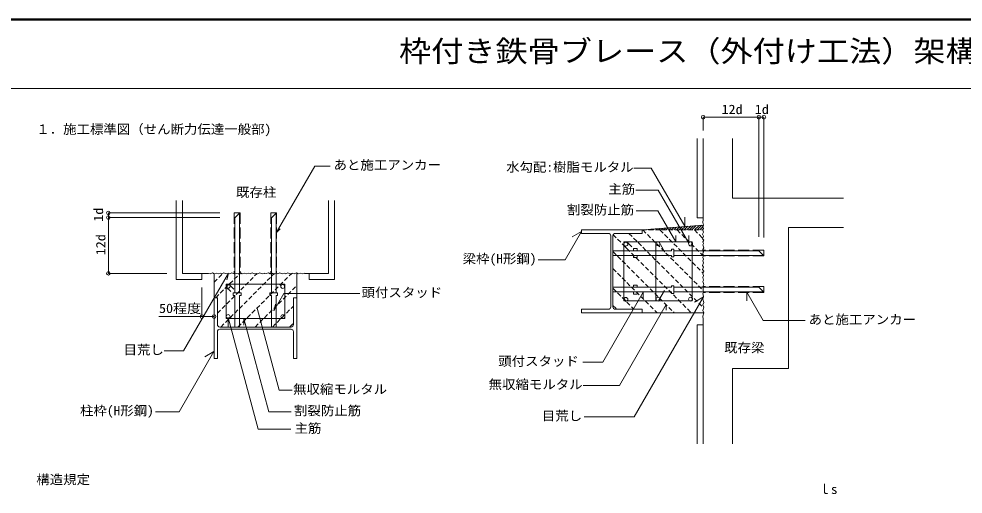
# Model space of a CAD drawing. Units: millimetres, scale not verified. Extents: x -4005 to 4005, y -2770 to 2770.
# Drawn here: x -1622 to 962, y 1468 to 2770 of the extents above; entities that cross this region are included whole.
import ezdxf
from ezdxf.enums import TextEntityAlignment as Align

# ---------------------------------------------------------------- set-up
doc = ezdxf.new("R2010")
doc.units = ezdxf.units.MM
doc.header["$LTSCALE"] = 10
doc.linetypes.add('DASHED1', pattern=[1.8, 1.2, -0.6])
doc.linetypes.add('DASHED3', pattern=[4, 3, -1])
for name, color, linetype, lineweight in [('1-0_枠', 4, 'Continuous', 9), ('1-1_寸法', 7, 'Continuous', 13), ('1-2_躯体', 7, 'Continuous', 13), ('F-1_Layer241', 2, 'Continuous', 18), ('F-9_Layer249', 5, 'Continuous', 25)]:
    doc.layers.add(name, color=color, linetype=linetype, lineweight=lineweight)
doc.styles.add('ＭＳ ゴシック', font='')
doc.styles.get('ＭＳ ゴシック').set_extended_font_data('MS Gothic')

msp = doc.modelspace()

# ---------------------------------------------------------------- linework, layer by layer
at = {"layer": '1-0_枠'}
for p, q in [((250.76, 2464.35), (250.76, 2500.54)), ((403.14, 2172.69), (403.14, 2500.54)), ((416.87, 2170.56), (416.87, 2500.54)), ((234.09, 2442.54), (234.09, 2224.93)), ((108.23, 2360.91), (61.33, 2360.91)), ((200.2, 2201.61), (108.23, 2360.91)), ((127.56, 2300.58), (66.14, 2300.58)), ((211.37, 2155.41), (127.56, 2300.58)), ((250.76, 2278.26), (250.76, 2218.67)), ((-1072.57, 2238.38), (-1377.34, 2238.38)), ((-1072.57, 2225.71), (-1377.34, 2225.71)), ((-1031.02, 2224.65), (-1031.02, 2072.76)), ((-931.02, 2224.65), (-931.02, 2072.76)), ((126.86, 2243.77), (67.81, 2243.77)), ((175.84, 2158.93), (126.86, 2243.77)), ((200.2, 2201.61), (200.2, 2227)), ((234.09, 2224.93), (250.76, 2224.93)), ((-82.54, 2186.93), (-127.05, 2109.84)), ((175.84, 2158.93), (175.84, 2176.54)), ((211.37, 2155.41), (211.37, 2176.37)), ((251.26, 2134.6), (170.45, 2134.6)), ((251.26, 2121.93), (170.45, 2121.93)), ((403.14, 2134.6), (251.26, 2134.6)), ((-127.05, 2109.84), (-200.99, 2109.84)), ((-1216.99, 2072.65), (-1377.34, 2072.65)), ((-1174.67, 2072.65), (-1103.61, 2072.65)), ((-1031.02, 2072.76), (-1031.02, 2019.55)), ((-1018.35, 2072.76), (-1018.35, 2020.26)), ((-931.02, 2072.76), (-931.02, 2019.55)), ((-918.35, 2072.76), (-918.35, 2020.26)), ((-840.6, 2072.65), (-774.71, 2072.65)), ((-1121.34, 2033.98), (-1121.34, 1954.34)), ((86.69, 2020.72), (86.69, 2003.41)), ((251.26, 2034.62), (170.45, 2034.62)), ((251.26, 2021.96), (170.45, 2021.96)), ((403.14, 2034.62), (251.26, 2034.62)), ((370.67, 2020.72), (370.67, 1997.49)), ((251.48, 2008.18), (61.61, 1679.31)), ((149.86, 1987.74), (149.86, 1972.04)), ((-1239.2, 1954.34), (-1088.01, 1954.34)), ((250.76, 1948.37), (250.76, 1878.3)), ((234.09, 1931.63), (234.09, 1605.59)), ((234.09, 1931.63), (250.76, 1931.63)), ((61.61, 1679.31), (-74.51, 1679.31)), ((-967.49, 1645.36), (-877.43, 1645.36))]:
    msp.add_line(p, q, dxfattribs=at)
at = {"layer": '1-0_枠', "linetype": 'DASHED3'}
for p, q in [((-1016.69, 2238.38), (-1016.69, 2072.65)), ((-932.69, 2238.38), (-932.69, 2072.65)), ((-916.69, 2238.38), (-932.69, 2238.38)), ((-916.69, 2238.38), (-916.69, 2072.65)), ((416.87, 2136.27), (251.14, 2136.27)), ((416.87, 2120.27), (251.14, 2120.27)), ((416.87, 2120.27), (416.87, 2136.27)), ((416.87, 2036.29), (251.14, 2036.29)), ((416.87, 2020.29), (251.14, 2020.29)), ((416.87, 2020.29), (416.87, 2036.29))]:
    msp.add_line(p, q, dxfattribs=at)
at = {"layer": '1-0_枠', "color": 7, "lineweight": 13}
for p, q in [((250.96, 2219.75), (249.51, 2212.52)), ((33.93, 2149.17), (47.49, 2135.6)), ((41.68, 2158.64), (55.08, 2145.23)), ((121.33, 2158.64), (121.33, 1998.47)), ((129.46, 2159.73), (146.08, 2130.95)), ((163.78, 2134.6), (3.78, 2134.6)), ((163.78, 2121.93), (3.78, 2121.93)), ((163.78, 2121.93), (163.78, 2117.6)), ((170.45, 2138.93), (170.45, 2117.6)), ((170.45, 2117.6), (163.78, 2117.6)), ((-1035.35, 2018.99), (-1014.02, 2018.99)), ((-1014.02, 2018.99), (-1014.02, 2012.33)), ((-935.35, 2018.99), (-914.02, 2018.99)), ((-914.02, 2018.99), (-914.02, 2012.33)), ((163.78, 2034.62), (3.78, 2034.62)), ((163.78, 2021.96), (3.78, 2021.96)), ((129.46, 1999.17), (144.82, 2025.76)), ((163.78, 2021.96), (163.78, 2017.62)), ((170.45, 2017.62), (163.78, 2017.62)), ((170.45, 2038.96), (170.45, 2017.62)), ((-1031.02, 2012.33), (-1031.02, 1925.66)), ((-1018.35, 2012.33), (-1018.35, 1925.66)), ((-1018.35, 2012.33), (-1014.02, 2012.33)), ((-931.02, 2012.33), (-931.02, 1925.66)), ((-918.35, 2012.33), (-918.35, 1925.66)), ((-918.35, 2012.33), (-914.02, 2012.33))]:
    msp.add_line(p, q, dxfattribs=at)
at = {"layer": '1-0_枠', "linetype": 'DASHED1'}
for p, q in [((70.45, 2121.93), (70.45, 2115.78)), ((60.18, 2015.81), (60.18, 2021.65)), ((70.45, 2021.96), (70.45, 2015.81)), ((70.45, 2015.81), (60.18, 2015.81))]:
    msp.add_line(p, q, dxfattribs=at)
at = {"layer": '1-0_枠'}
for points in [[(250.76, 2500.54), (403.14, 2500.54), (416.87, 2500.54)], [(-1377.34, 2238.38), (-1377.34, 2225.71), (-1377.34, 2072.65)], [(-1031.02, 2224.65), (-1018.35, 2237.31), (-1018.35, 2072.76)], [(-931.02, 2224.65), (-918.35, 2237.31), (-918.35, 2072.76)], [(403.14, 2134.6), (415.81, 2121.93), (251.26, 2121.93)], [(86.69, 2020.72), (-23.97, 1829.05), (-78.78, 1829.05)], [(403.14, 2034.62), (415.81, 2021.96), (251.26, 2021.96)], [(370.67, 2020.72), (415.41, 1943.23), (530.03, 1943.23)], [(149.86, 1987.74), (21.52, 1765.44), (-77.59, 1765.44)]]:
    msp.add_lwpolyline(points, dxfattribs=at)
at = {"layer": '1-0_枠', "linetype": 'DASHED3'}
msp.add_lwpolyline([(-1016.69, 2238.38), (-1032.69, 2238.38), (-1032.69, 2072.65)], dxfattribs=at)
at = {"layer": '1-0_枠', "color": 7, "lineweight": 13}
for points in [[(249.87, 2212.16), (252.04, 2204.56), (249.15, 2200.23), (251.68, 2195.53), (249.51, 2190.83), (252.04, 2185.77), (249.15, 2179.98), (251.68, 2174.56)], [(252.04, 2174.56), (249.15, 2167.69), (252.4, 2163.71), (249.51, 2159.37), (251.68, 2154.67), (249.94, 2150.96)], [(170.45, 2138.93), (163.78, 2138.93), (163.78, 2134.6)], [(250.23, 2116.35), (252.04, 2111.65), (249.87, 2106.95), (252.04, 2101.89), (249.15, 2094.66), (252.04, 2089.6), (249.15, 2083.09), (252.4, 2079.11), (249.51, 2071.52), (251.68, 2066.46), (249.55, 2061.29), (252.04, 2054.17), (250.14, 2050.37)], [(-1035.35, 2018.99), (-1035.35, 2012.33), (-1031.02, 2012.33)], [(-935.35, 2018.99), (-935.35, 2012.33), (-931.02, 2012.33)], [(170.45, 2038.96), (163.78, 2038.96), (163.78, 2034.62)], [(250.1, 2016.68), (252.07, 2010), (249.62, 2002.4), (252.61, 1993.17), (249.62, 1986.11), (252.61, 1980.41), (249.89, 1970.64), (252.34, 1964.66), (249.62, 1955.43), (250.98, 1947.56)]]:
    msp.add_lwpolyline(points, dxfattribs=at)
at = {"layer": '1-0_枠', "linetype": 'DASHED1'}
for points in [[(70.45, 2134.6), (70.45, 2140.75), (60.18, 2140.75), (60.18, 2134.9)], [(70.45, 2115.78), (60.18, 2115.78), (60.18, 2121.63)], [(70.45, 2034.62), (70.45, 2040.77), (60.18, 2040.77), (60.18, 2034.92)]]:
    msp.add_lwpolyline(points, dxfattribs=at)
at = {"layer": '1-0_枠'}
for centre in [(250.76, 2500.54), (403.14, 2500.54), (416.87, 2500.54), (-1377.34, 2238.38), (-1377.34, 2225.71), (-1377.34, 2072.65)]:
    msp.add_circle(centre, 5, dxfattribs=at)
at = {"layer": '1-1_寸法', "color": 4, "lineweight": 9}
for p, q in [((250.76, 2278.26), (250.76, 2442.54)), ((330.75, 2278.26), (330.75, 2442.54)), ((634.78, 2278.26), (330.75, 2278.26)), ((-1174.67, 2272.63), (-1174.67, 2072.65)), ((-774.71, 2272.63), (-774.71, 2072.65)), ((-758.04, 2272.63), (-758.04, 2055.98)), ((149.47, 2191.6), (155.15, 2197.28)), ((156.54, 2191.6), (162.84, 2197.9)), ((163.61, 2191.6), (170.52, 2198.51)), ((170.68, 2191.6), (178.21, 2199.13)), ((177.75, 2191.6), (185.89, 2199.74)), ((184.82, 2191.6), (193.58, 2200.36)), ((191.89, 2191.6), (201.27, 2200.97)), ((198.96, 2191.6), (208.95, 2201.59)), ((206.03, 2191.6), (216.64, 2202.2)), ((213.11, 2191.6), (224.32, 2202.82)), ((220.18, 2191.6), (232.01, 2203.43)), ((227.25, 2191.6), (239.69, 2204.05)), ((234.32, 2191.6), (247.38, 2204.66)), ((241.39, 2191.6), (250.76, 2200.97)), ((634.78, 2198.27), (484.07, 2198.27)), ((-918.11, 2183.69), (-906.69, 2195.11)), ((-82.54, 2186.93), (-107.37, 2172.6)), ((85.83, 2191.6), (85.98, 2191.75)), ((92.9, 2191.6), (93.66, 2192.36)), ((99.97, 2191.6), (101.35, 2192.98)), ((107.04, 2191.6), (109.03, 2193.59)), ((114.11, 2191.6), (116.72, 2194.21)), ((121.18, 2191.6), (124.41, 2194.82)), ((128.25, 2191.6), (132.09, 2195.44)), ((135.32, 2191.6), (139.78, 2196.05)), ((142.4, 2191.6), (147.46, 2196.67)), ((248.46, 2191.6), (250.76, 2193.9)), ((-1048.56, 2072.66), (-1053.3, 2054.96)), ((-828.03, 2055.98), (-828.03, 2072.65)), ((-828.03, 2055.98), (-758.04, 2055.98)), ((-924.69, 1969.89), (-897.32, 2017.28)), ((-897.32, 2017.28), (-688.58, 2017.28)), ((251.48, 2008.18), (226.65, 1993.84)), ((-924.69, 1969.89), (-919.7, 1988.49)), ((-1049.6, 1951.83), (-1049.6, 1926.67)), ((-1049.6, 1951.83), (-967.49, 1645.36)), ((-1006.71, 1948.99), (-938.25, 1693.52)), ((-1006.71, 1948.99), (-1006.71, 1930.81)), ((250.76, 1878.3), (250.76, 1605.59)), ((-1088.17, 1858.52), (-1112.99, 1844.19)), ((-938.25, 1693.52), (-876.61, 1693.52))]:
    msp.add_line(p, q, dxfattribs=at)
at = {"layer": '1-1_寸法'}
for p, q in [((84.11, 2191.6), (250.76, 2204.93)), ((-82.54, 2191.6), (-82.54, 2182.27)), ((84.11, 2191.6), (-82.54, 2191.6)), ((-8.88, 2182.27), (-82.54, 2182.27)), ((-2.22, 2175.6), (-2.22, 1980.95)), ((3.78, 2175.6), (3.78, 1980.95)), ((10.45, 2182.27), (84.11, 2182.27)), ((84.11, 2191.6), (84.11, 2182.27)), ((33.78, 2158.93), (220.76, 2158.93)), ((33.78, 2158.93), (33.78, 1997.62)), ((220.76, 2158.93), (220.76, 1997.62)), ((-1088.01, 2005.99), (-1088.01, 2072.65)), ((-861.36, 2005.99), (-861.36, 2072.65)), ((-1054.67, 2042.65), (-894.7, 2042.65)), ((-1047.23, 2042.69), (-1033.98, 2029.44)), ((-894.7, 2042.65), (-894.7, 1948.99)), ((-1054.58, 2034.8), (-1042.47, 2022.7)), ((-1088.01, 2005.99), (-1078.68, 2005.99)), ((-1088.01, 2005.99), (-1088.01, 1839.34)), ((-1078.68, 1932.33), (-1078.68, 2005.99)), ((-870.7, 2005.99), (-861.36, 2005.99)), ((-870.7, 1932.33), (-870.7, 2005.99)), ((-861.36, 2005.99), (-861.36, 1839.34)), ((33.78, 1997.62), (220.76, 1997.62)), ((-82.54, 1974.29), (-82.54, 1964.96)), ((-8.88, 1974.29), (-82.54, 1974.29)), ((84.11, 1964.96), (-82.54, 1964.96)), ((10.45, 1974.29), (84.11, 1974.29)), ((84.11, 1974.29), (84.11, 1964.96)), ((84.11, 1964.96), (250.76, 1964.96)), ((-1078.68, 1912.99), (-1078.68, 1839.34)), ((-1072.01, 1925.66), (-877.36, 1925.66)), ((-1072.01, 1919.66), (-877.36, 1919.66)), ((-870.7, 1912.99), (-870.7, 1839.34)), ((-1088.01, 1839.34), (-1078.68, 1839.34)), ((-870.7, 1839.34), (-861.36, 1839.34))]:
    msp.add_line(p, q, dxfattribs=at)
at = {"layer": '1-1_寸法', "color": 4, "linetype": 'DASHED1', "lineweight": 9}
for p, q in [((3.78, 2178.93), (217.76, 1964.96)), ((47.58, 2182.27), (250.76, 1979.09)), ((84.11, 2191.6), (250.76, 2191.6)), ((85.39, 2191.6), (250.76, 2026.23)), ((132.52, 2191.6), (250.76, 2073.36)), ((179.66, 2191.6), (250.76, 2120.5)), ((226.79, 2191.6), (250.76, 2167.64)), ((3.78, 2132.27), (171.1, 1964.96)), ((-1088.01, 2048.68), (-1064.04, 2072.65)), ((-1083.57, 2005.99), (-1016.91, 2072.65)), ((-1078.68, 1963.74), (-969.77, 2072.65)), ((-1069.62, 1925.66), (-922.64, 2072.65)), ((-1022.49, 1925.66), (-875.5, 2072.65)), ((3.78, 2085.61), (124.44, 1964.96)), ((-975.35, 1925.66), (-861.36, 2039.65)), ((3.78, 2031.81), (61.3, 1974.29)), ((-928.22, 1925.66), (-870.7, 1983.18)), ((3.78, 1984.67), (14.17, 1974.29)), ((-881.08, 1925.66), (-870.7, 1936.04))]:
    msp.add_line(p, q, dxfattribs=at)
at = {"layer": '1-1_寸法', "color": 4, "lineweight": 9}
for points in [[(-918.11, 2183.69), (-812.44, 2366.72), (-770.34, 2366.72)], [(-1191.33, 2272.63), (-1191.33, 2055.98), (-1121.34, 2055.98), (-1121.34, 2072.65)], [(484.07, 2198.27), (484.07, 1811.64), (330.75, 1811.64), (330.75, 1605.59)], [(-1048.66, 2073.55), (-1171.75, 1860.35), (-1224.48, 1860.35)], [(-969.95, 1977.44), (-909.65, 1752.4), (-874.15, 1752.4)], [(-1088.17, 1858.52), (-1183.43, 1693.52), (-1247.82, 1693.52)]]:
    msp.add_lwpolyline(points, dxfattribs=at)
at = {"layer": '1-1_寸法'}
msp.add_lwpolyline([(-1054.67, 2042.65), (-1054.67, 1948.99), (-894.7, 1948.99)], dxfattribs=at)
for centre in [(39.21, 2152.71), (127.25, 2153.64), (216.32, 2153.41), (-1049.41, 2037.25), (-900.08, 2036.98), (39.21, 2001.31), (127.25, 2002.01), (216.32, 2002.01), (-1049.41, 1954.29), (-899.54, 1954.02)]:
    msp.add_circle(centre, 5.33, dxfattribs=at)
for centre, start, end in [((-8.88, 2175.6), 0, 90), ((10.45, 2175.6), 90, 180), ((-8.88, 1980.95), 270, 0), ((10.45, 1980.95), 180, 270), ((-1072.01, 1932.33), 180, 270), ((-1072.01, 1912.99), 90, 180), ((-877.36, 1932.33), 270, 0), ((-877.36, 1912.99), 0, 90)]:
    msp.add_arc(centre, 6.67, start, end, dxfattribs=at)
at = {"layer": '1-2_躯体'}
for p, q in [((252.64, 2142.52), (249.94, 2150.96)), ((251.15, 2130.52), (250.22, 2125.19)), ((-1103.76, 2072.66), (-1098.42, 2071.72)), ((-1026.94, 2072.66), (-1021.61, 2071.72)), ((-950.54, 2073.07), (-945.21, 2072.14)), ((-926.94, 2072.66), (-921.61, 2071.72)), ((-873.72, 2072.66), (-868.39, 2071.72)), ((249.55, 2036.85), (252.64, 2042.54)), ((252.64, 2042.54), (250.14, 2050.37)), ((251.14, 2030.48), (249.55, 2036.85)), ((250.1, 2016.68), (251.97, 2020.81)), ((251.14, 2030.48), (250.39, 2026.21)), ((251.97, 2020.81), (250.39, 2026.21))]:
    msp.add_line(p, q, dxfattribs=at)
for points in [[(251.15, 2130.41), (249.69, 2136.28), (252.49, 2142.68)], [(250.1, 2116.66), (251.97, 2120.79), (250.1, 2127.19), (251.97, 2131.99), (250.1, 2137.85), (252.64, 2142.52)], [(-1048.56, 2072.66), (-1054.43, 2071.19), (-1060.83, 2073.99), (-1066.29, 2071.19), (-1070.43, 2073.06), (-1076.83, 2071.19), (-1081.63, 2073.06), (-1087.49, 2071.19), (-1092.16, 2073.72), (-1098.42, 2071.72)], [(-1026.83, 2072.66), (-1032.7, 2071.19), (-1039.1, 2073.99), (-1044.56, 2071.19), (-1048.56, 2072.66)], [(-971.74, 2072.66), (-977.61, 2071.19), (-984.01, 2073.99), (-989.48, 2071.19), (-993.61, 2073.06), (-1000.01, 2071.19), (-1004.81, 2073.06), (-1010.67, 2071.19), (-1015.34, 2073.72), (-1021.61, 2071.72)], [(-950.01, 2072.66), (-955.88, 2071.19), (-962.28, 2073.99), (-967.74, 2071.19), (-971.74, 2072.66)], [(-895.34, 2073.07), (-901.21, 2071.61), (-907.61, 2074.41), (-913.08, 2071.61), (-917.21, 2073.47), (-923.61, 2071.61), (-928.41, 2073.47), (-934.27, 2071.61), (-938.94, 2074.14), (-945.21, 2072.14)], [(-926.83, 2072.66), (-932.7, 2071.19), (-939.1, 2073.99)], [(-873.61, 2073.07), (-879.48, 2071.61), (-885.88, 2074.41), (-891.34, 2071.61), (-895.34, 2073.07)], [(-840.39, 2073.06), (-846.79, 2071.19), (-851.59, 2073.06), (-857.45, 2071.19), (-862.12, 2073.72), (-868.39, 2071.72)]]:
    msp.add_lwpolyline(points, dxfattribs=at)
for centre in [(-1121.34, 1954.34), (-1088.01, 1954.34)]:
    msp.add_circle(centre, 5, dxfattribs=at)
at = {"layer": 'F-1_Layer241'}
for p, q in [((4005, 2770), (-4005, 2770)), ((4003, 2768), (-4003, 2768)), ((4001, 2766), (-4001, 2766))]:
    msp.add_line(p, q, dxfattribs=at)
at = {"layer": 'F-9_Layer249', "color": 2, "lineweight": 18}
msp.add_line((4002.5, 2579.2), (-4002.5, 2579.2), dxfattribs=at)

# ---------------------------------------------------------------- texts
at = {"layer": '1-0_枠', "color": 3, "style": 'ＭＳ ゴシック'}
for s, width, p in [('12d', 1.1, (301.02, 2501.48)), ('1d', 1.1, (392.01, 2501.48)), ('水勾配:樹脂モルタル', 1.05, (-288.64, 2343.41)), ('主筋', 1.05, (-8.83, 2283.08)), ('50程度', 1.1, (-1238.61, 1956.34)), ('既存梁', 1.05, (308.23, 1848.47)), ('主筋', 1.05, (-867.71, 1627.86)), ('構造規定', 1.05, (-1574.54, 1487.23))]:
    msp.add_text(s, height=25.66, dxfattribs=dict(at, width=width)).set_placement(p, align=Align.BOTTOM_LEFT)
at = {"layer": '1-0_枠', "color": 3, "style": 'ＭＳ ゴシック', "width": 1.1}
for s, p in [('1d', (-1383.97, 2214.04)), ('12d', (-1377.67, 2122.36))]:
    msp.add_text(s, height=25.66, rotation=90, dxfattribs=at).set_placement(p, align=Align.BOTTOM_LEFT)
at = {"layer": '1-1_寸法', "color": 3, "style": 'ＭＳ ゴシック', "width": 1.05}
for s, p in [('１．施工標準図（せん断力伝達一般部)', (-1574.54, 2447.23)), ('あと施工アンカー', (-760.88, 2349.22)), ('既存柱', (-1027.83, 2274.5)), ('割裂防止筋', (-122.05, 2226.27)), ('梁枠(H形鋼)', (-407.43, 2092.34)), ('頭付スタッド', (-684.19, 1999.78)), ('あと施工アンカー', (539.41, 1925.73)), ('目荒し', (-1335.56, 1842.85)), ('頭付スタッド', (-310.1, 1811.55)), ('無収縮モルタル', (-336.47, 1747.94)), ('無収縮モルタル', (-871.69, 1734.9)), ('柱枠(H形鋼)', (-1454.87, 1676.02)), ('割裂防止筋', (-869.24, 1676.02)), ('目荒し', (-190.67, 1661.81))]:
    msp.add_text(s, height=25.66, dxfattribs=at).set_placement(p, align=Align.BOTTOM_LEFT)
at = {"layer": '1-1_寸法', "color": 3, "style": 'ＭＳ ゴシック'}
msp.add_text('ｌs', height=25.66, dxfattribs=at).set_placement((565.7, 1460.51), align=Align.BOTTOM_LEFT)
at = {"layer": 'F-9_Layer249', "color": 3, "style": 'ＭＳ ゴシック', "width": 1.1}
msp.add_text('枠付き鉄骨ブレース（外付け工法）架構標準図・・・・・', height=58.65, dxfattribs=at).set_placement((-581.72, 2634.6), align=Align.BOTTOM_LEFT)

doc.saveas('drawing.dxf')
